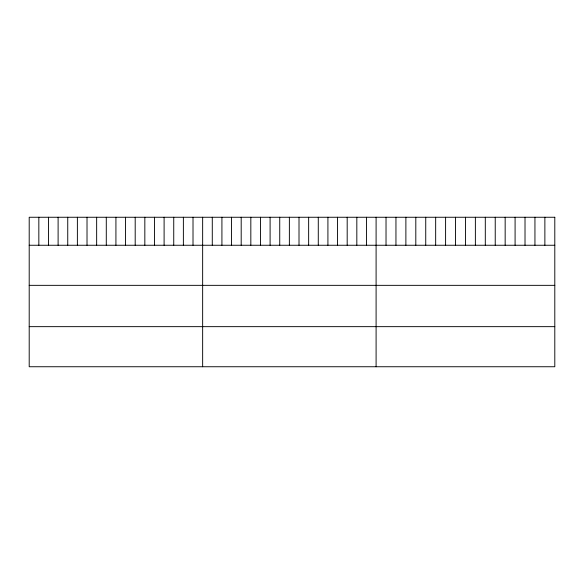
<?xml version="1.0" encoding="UTF-8"?>
<svg xmlns="http://www.w3.org/2000/svg" width="584" height="584" viewBox="0 0 584 584"><rect width="100%" height="100%" fill="white"/><g stroke="black" fill="none" stroke-linecap="round" stroke-linejoin="round"><path stroke-width="0.88" d="M29.2 245.251L554.8 245.251M29.2 285.342L554.8 285.342M29.2 326.653L554.8 326.653M544.872 217.255L544.872 245.251M534.944 217.255L534.944 245.251M525.016 217.255L525.016 245.251M515.088 217.255L515.088 245.251M505.16 217.255L505.16 245.251M495.232 217.255L495.232 245.251M485.304 217.255L485.304 245.251M475.376 217.255L475.376 245.251M465.448 217.255L465.448 245.251M455.52 217.255L455.52 245.251M445.592 217.255L445.592 245.251M435.664 217.255L435.664 245.251M425.736 217.255L425.736 245.251M415.808 217.255L415.808 245.251M405.88 217.255L405.88 245.251M395.952 217.255L395.952 245.251M386.024 217.255L386.024 245.251M376.096 217.255L376.096 366.745M366.46 217.255L366.46 245.251M356.824 217.255L356.824 245.251M347.188 217.255L347.188 245.251M337.552 217.255L337.552 245.251M327.916 217.255L327.916 245.251M318.28 217.255L318.28 245.251M308.644 217.255L308.644 245.251M299.008 217.255L299.008 245.251M289.372 217.255L289.372 245.251M279.736 217.255L279.736 245.251M270.1 217.255L270.1 245.251M260.464 217.255L260.464 245.251M250.828 217.255L250.828 245.251M241.192 217.255L241.192 245.251M231.556 217.255L231.556 245.251M221.92 217.255L221.92 245.251M212.284 217.255L212.284 245.251M202.648 217.255L202.648 366.745M193.012 217.255L193.012 245.251M183.376 217.255L183.376 245.251M173.74 217.255L173.74 245.251M164.104 217.255L164.104 245.251M154.468 217.255L154.468 245.251M144.832 217.255L144.832 245.251M135.196 217.255L135.196 245.251M125.56 217.255L125.56 245.251M115.924 217.255L115.924 245.251M106.288 217.255L106.288 245.251M96.652 217.255L96.652 245.251M87.016 217.255L87.016 245.251M77.38 217.255L77.38 245.251M67.744 217.255L67.744 245.251M58.108 217.255L58.108 245.251M48.472 217.255L48.472 245.251M38.836 217.255L38.836 245.251M554.8 217.255L29.2 217.255L29.2 366.745L554.8 366.745L554.8 217.255"/></g></svg>
